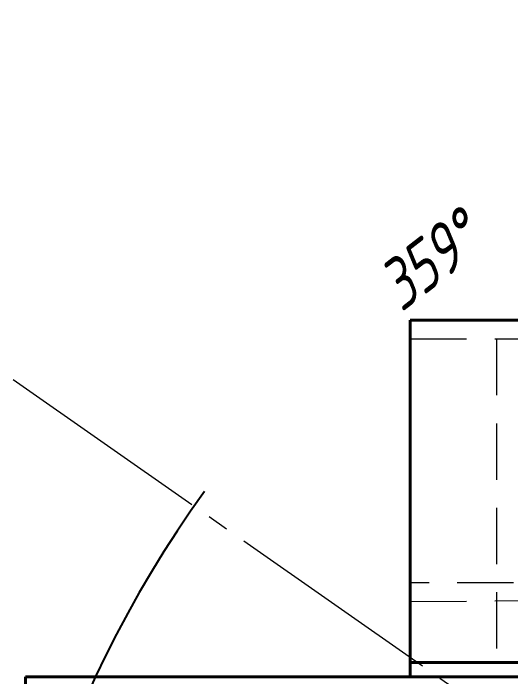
# Model space of a CAD drawing. Header units: millimetres. Extents: x 0 to 841, y 0 to 594.
# Drawn here: x 97.55 to 132.89, y 296.88 to 344.02 of the extents above; entities that cross this region are included whole.
import ezdxf

# ---------------------------------------------------------------- set-up
doc = ezdxf.new("R2010")
doc.units = ezdxf.units.MM
for name, pattern in [('K5LT_AUXILIARY', [0]), ('K5LT_AXLED', [19.996264, 15.496264, -1.5, 1.5, -1.5]), ('K5LT_BASIC', [0]), ('K5LT_DASHED', [6, 4, -2]), ('K5LT_THIN', [0])]:
    doc.linetypes.add(name, pattern=pattern)
doc.layers.add('Системный слой', color=7, linetype='Continuous')
doc.styles.add('KDIMTEXTSTYLE', font='GOST_AU.SHX', dxfattribs={"width": 0.96, "oblique": 15, "height": 5})
doc.dimstyles.new('KDIMSTYLE (0.07)', dxfattribs={"dimtxt": 5, "dimasz": 1, "dimexe": 2, "dimexo": 0.0625, "dimgap": 1, "dimtad": 1, "dimlfac": 15, "dimtxsty": 'KDIMTEXTSTYLE', "dimsah": 1, "dimcen": 0.09, "dimdle": 1, "dimadec": 0, "dimazin": 0, "dimtfac": 0.667, "dimtmove": 0, "dimatfit": 3, "dimfxl": 1, "dimtvp": 1, "dimtolj": 1, "dimtzin": 0, "dimarcsym": 0})

# ---------------------------------------------------------------- blocks, each defined once
blk = doc.blocks.new('KDIMARROW_01')
at = {"layer": 'Системный слой'}
blk.add_hatch(color=0, dxfattribs=at).paths.add_polyline_path([(0, 0), (-5, 0.658), (-4.5, 0), (-5, -0.658)])
at = {"layer": 'Системный слой', "color": 0, "linetype": 'K5LT_THIN', "lineweight": 18}
for p, q in [((-4.5, 0), (-5, 0.658)), ((-5, 0.658), (0, 0)), ((0, 0), (-5, -0.658)), ((-5, -0.658), (-4.5, 0)), ((0, 0), (-1, 0))]:
    blk.add_line(p, q, dxfattribs=at)

msp = doc.modelspace()

# ---------------------------------------------------------------- linework, layer by layer
at = {"layer": 'Системный слой', "color": 150, "linetype": 'K5LT_BASIC', "lineweight": 40, "true_color": 0x0080ff}
for p, q in [((139.09088, 322.21455), (125.75755, 322.21455)), ((125.75755, 322.21455), (125.75755, 300.88122)), ((125.75755, 300.88122), (125.75755, 297.88814)), ((125.75755, 297.88814), (125.75755, 296.88122)), ((139.09088, 297.88814), (125.75755, 297.88814)), ((98.42422, 289.88122), (98.42422, 296.88122)), ((173.42422, 296.88122), (98.42422, 296.88122))]:
    msp.add_line(p, q, dxfattribs=at)
at = {"layer": 'Системный слой', "color": 7, "linetype": 'K5LT_DASHED', "lineweight": 18}
for p, q in [((125.75755, 320.88122), (139.09088, 320.88122)), ((131.89088, 320.88122), (131.89088, 297.92717)), ((139.09088, 303.54788), (125.75755, 303.54788)), ((125.75755, 302.21455), (139.09088, 302.34788))]:
    msp.add_line(p, q, dxfattribs=at)
at = {"layer": 'Системный слой', "color": 30, "linetype": 'K5LT_AXLED', "lineweight": 18, "true_color": 0xff8000}
msp.add_line((175.76162, 263.21398), (97.5479, 317.97981), dxfattribs=at)
at = {"layer": 'Системный слой', "color": 232, "linetype": 'K5LT_AUXILIARY', "lineweight": 18, "true_color": 0xc52b79}
msp.add_line((98.42422, 296.88122), (253.09088, 296.88122), dxfattribs=at)

# ---------------------------------------------------------------- dimensions: what is measured, and where the dimension line sits
at = {"layer": 'Системный слой', "color": 7}
msp.add_angular_dim_2l(base=(97.5479, 317.97981), line1=((175.75755, 263.21683), (175.75755, 316.09401)), line2=((175.75755, 263.21683), (174.95955, 343.01377)), location=(126.99632, 326.38748), dimstyle='KDIMSTYLE (0.07)', override={"dimpost": '\\H3.5;\\W0.965;\\Q15;<>', "dimblk1": 'KDIMARROW_01', "dimblk2": 'KDIMARROW_01', "dimclrt": 7, "dimtolj": 1}, dxfattribs=at).render()

doc.saveas('drawing.dxf')
